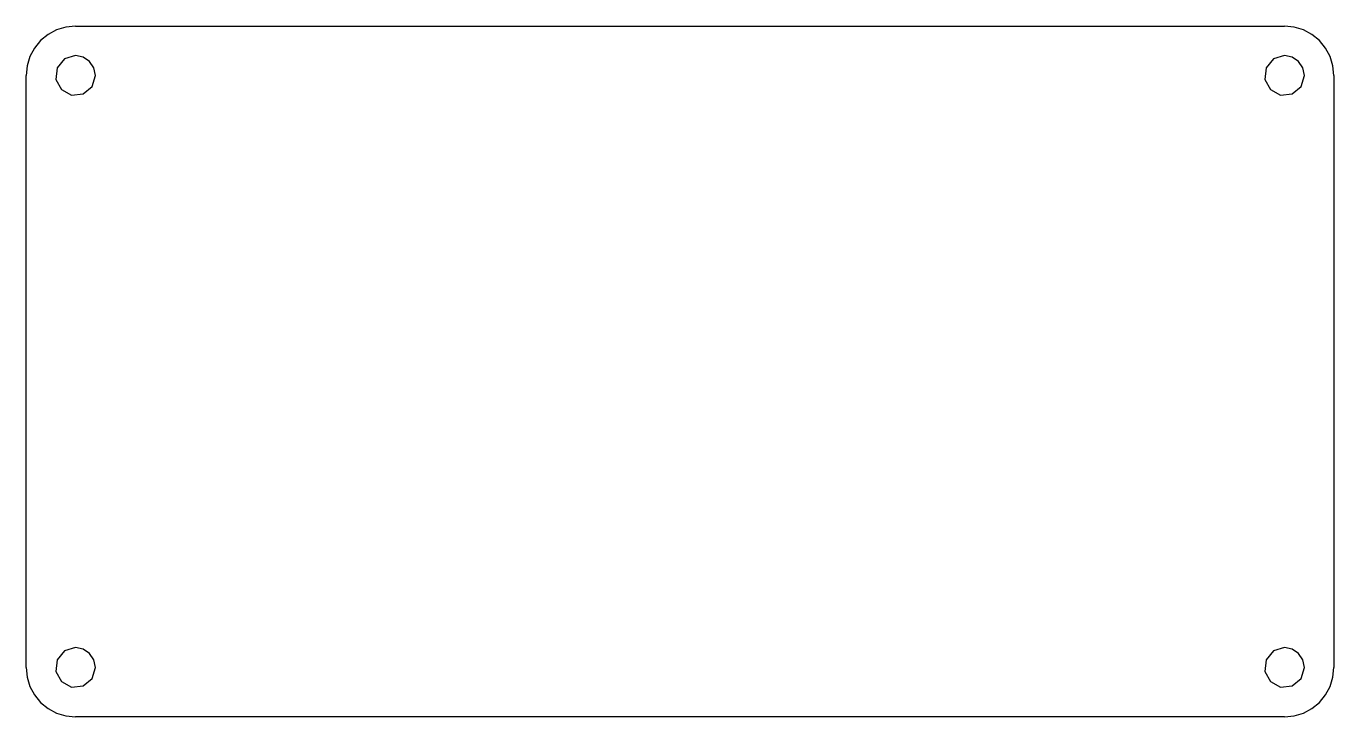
# Model space of a CAD drawing. Extents: x 0 to 106, y 0 to 56.
import ezdxf

# ---------------------------------------------------------------- set-up
doc = ezdxf.new("R2010")
doc.units = 0

msp = doc.modelspace()

# ---------------------------------------------------------------- linework, layer by layer
at = {"layer": 'Layer 1', "color": 7}
for points in [[(4.025, 56.0074), (3.240995, 55.929831), (2.494266, 55.702918), (1.805798, 55.335353), (1.196573, 54.835827), (0.697047, 54.226602), (0.329482, 53.538134), (0.102569, 52.791405), (0.025, 52.0074)], [(4.025, 56.0074), (3.240995, 55.929831), (2.494266, 55.702918), (1.805798, 55.335353), (1.196573, 54.835827), (0.697047, 54.226602), (0.329482, 53.538134), (0.102569, 52.791405), (0.025, 52.0074)], [(4.025, 56.0074), (102.025, 56.0074)], [(4.025, 56.0074), (102.025, 56.0074)], [(106.025, 52.0074), (105.947431, 52.791405), (105.720518, 53.538134), (105.352953, 54.226602), (104.853427, 54.835827), (104.244202, 55.335353), (103.555734, 55.702918), (102.809005, 55.929831), (102.025, 56.0074)], [(106.025, 52.0074), (105.947431, 52.791405), (105.720518, 53.538134), (105.352953, 54.226602), (104.853427, 54.835827), (104.244202, 55.335353), (103.555734, 55.702918), (102.809005, 55.929831), (102.025, 56.0074)], [(4.025, 53.6258), (3.125865, 53.35305), (2.529793, 52.626735), (2.437697, 51.691666), (2.880618, 50.863018), (3.709266, 50.420097), (4.644335, 50.512193), (5.37065, 51.108265), (5.6434, 52.0074), (5.520207, 52.626735), (5.169382, 53.151782), (4.644335, 53.502607), (4.025, 53.6258), (4.025, 53.6258)], [(4.025, 53.6258), (3.125865, 53.35305), (2.529793, 52.626735), (2.437697, 51.691666), (2.880618, 50.863018), (3.709266, 50.420097), (4.644335, 50.512193), (5.37065, 51.108265), (5.6434, 52.0074), (5.520207, 52.626735), (5.169382, 53.151782), (4.644335, 53.502607), (4.025, 53.6258), (4.025, 53.6258)], [(102.025, 53.6258), (101.125865, 53.35305), (100.529793, 52.626735), (100.437697, 51.691666), (100.880618, 50.863018), (101.709266, 50.420097), (102.644335, 50.512193), (103.37065, 51.108265), (103.6434, 52.0074), (103.516218, 52.637354), (103.169382, 53.151782), (102.654954, 53.498618), (102.025, 53.6258), (102.025, 53.6258)], [(102.025, 53.6258), (101.125865, 53.35305), (100.529793, 52.626735), (100.437697, 51.691666), (100.880618, 50.863018), (101.709266, 50.420097), (102.644335, 50.512193), (103.37065, 51.108265), (103.6434, 52.0074), (103.516218, 52.637354), (103.169382, 53.151782), (102.654954, 53.498618), (102.025, 53.6258), (102.025, 53.6258)], [(0.025, 4.0074), (0.025, 52.0074)], [(0.025, 4.0074), (0.025, 52.0074)], [(106.025, 52.0074), (106.025, 4.0074)], [(106.025, 52.0074), (106.025, 4.0074)], [(4.025, 5.6258), (3.125865, 5.35305), (2.529793, 4.626735), (2.437697, 3.691666), (2.880618, 2.863018), (3.709266, 2.420097), (4.644335, 2.512193), (5.37065, 3.108265), (5.6434, 4.0074), (5.520207, 4.626735), (5.169382, 5.151782), (4.644335, 5.502607), (4.025, 5.6258), (4.025, 5.6258)], [(4.025, 5.6258), (3.125865, 5.35305), (2.529793, 4.626735), (2.437697, 3.691666), (2.880618, 2.863018), (3.709266, 2.420097), (4.644335, 2.512193), (5.37065, 3.108265), (5.6434, 4.0074), (5.520207, 4.626735), (5.169382, 5.151782), (4.644335, 5.502607), (4.025, 5.6258), (4.025, 5.6258)], [(102.025, 5.6258), (101.125865, 5.35305), (100.529793, 4.626735), (100.437697, 3.691666), (100.880618, 2.863018), (101.709266, 2.420097), (102.644335, 2.512193), (103.37065, 3.108265), (103.6434, 4.0074), (103.516218, 4.637354), (103.169382, 5.151782), (102.654954, 5.498618), (102.025, 5.6258), (102.025, 5.6258)], [(102.025, 5.6258), (101.125865, 5.35305), (100.529793, 4.626735), (100.437697, 3.691666), (100.880618, 2.863018), (101.709266, 2.420097), (102.644335, 2.512193), (103.37065, 3.108265), (103.6434, 4.0074), (103.516218, 4.637354), (103.169382, 5.151782), (102.654954, 5.498618), (102.025, 5.6258), (102.025, 5.6258)], [(0.025, 4.0074), (0.102569, 3.223395), (0.329482, 2.476666), (0.697047, 1.788198), (1.196573, 1.178973), (1.805798, 0.679447), (2.494266, 0.311882), (3.240995, 0.084969), (4.025, 0.0074)], [(0.025, 4.0074), (0.102569, 3.223395), (0.329482, 2.476666), (0.697047, 1.788198), (1.196573, 1.178973), (1.805798, 0.679447), (2.494266, 0.311882), (3.240995, 0.084969), (4.025, 0.0074)], [(102.025, 0.0074), (102.809005, 0.084969), (103.555734, 0.311882), (104.244202, 0.679447), (104.853427, 1.178973), (105.352953, 1.788198), (105.720518, 2.476666), (105.947431, 3.223395), (106.025, 4.0074)], [(102.025, 0.0074), (102.809005, 0.084969), (103.555734, 0.311882), (104.244202, 0.679447), (104.853427, 1.178973), (105.352953, 1.788198), (105.720518, 2.476666), (105.947431, 3.223395), (106.025, 4.0074)], [(102.025, 0.0074), (4.025, 0.0074)], [(102.025, 0.0074), (4.025, 0.0074)]]:
    msp.add_lwpolyline(points, dxfattribs=at)

doc.saveas('drawing.dxf')
